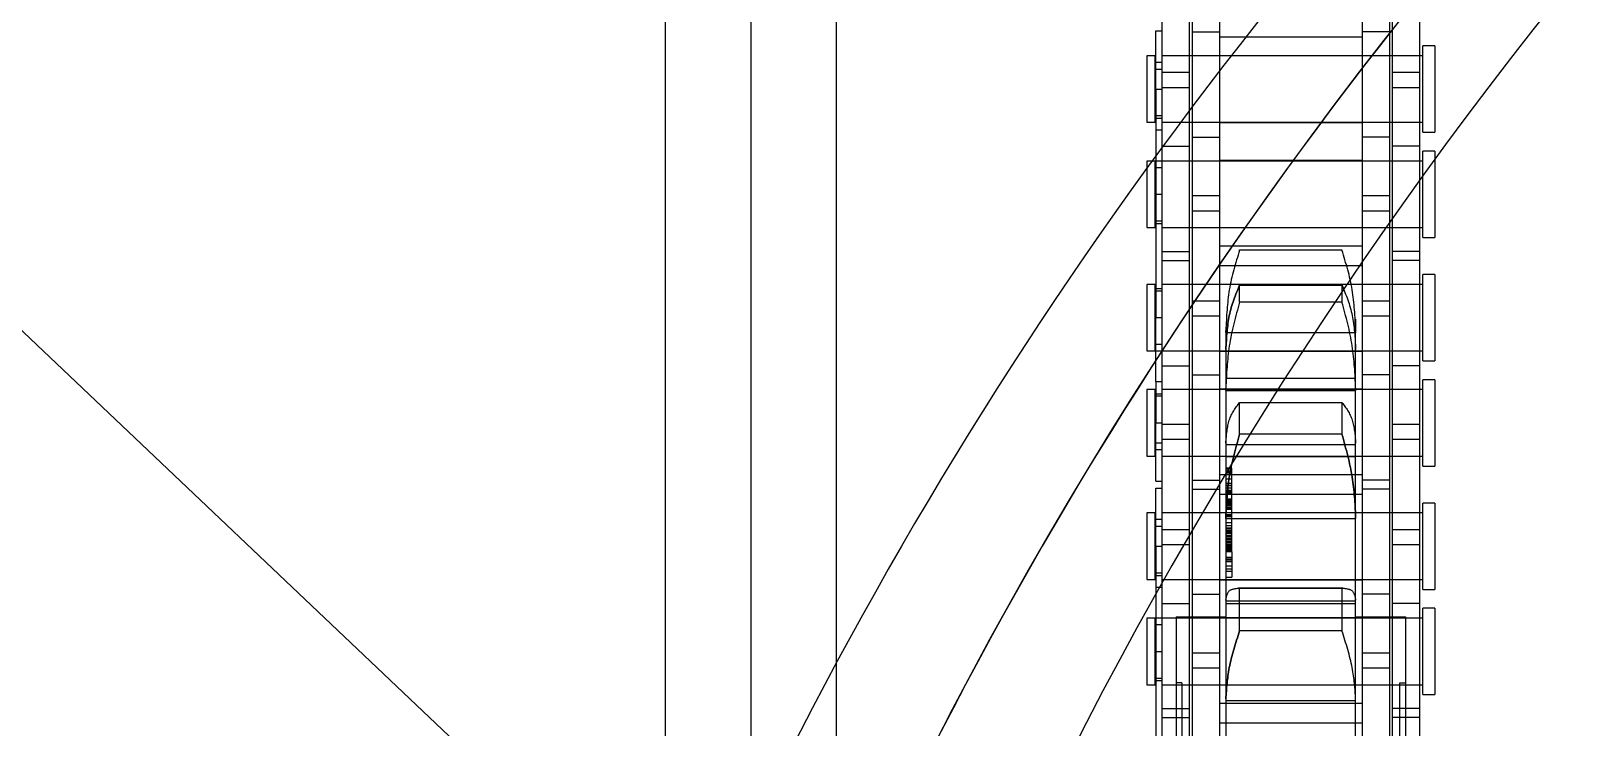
# Model space of a CAD drawing. Header units: metres. Extents: x 0 to 63075, y 0 to 44550.
# Drawn here: x 13922.1 to 14007.7, y 25228.8 to 25267.5 of the extents above; entities that cross this region are included whole.
import ezdxf

# ---------------------------------------------------------------- set-up
doc = ezdxf.new("R2010")
doc.units = ezdxf.units.M
doc.header["$LTSCALE"] = 75
doc.linetypes.add('HIDDEN2', pattern=[4.7625, 3.175, -1.5875])
for name, color, linetype in [('SDM', 7, 'Continuous'), ('SL1', 8, 'Continuous'), ('SL4', 4, 'Continuous'), ('ST1', 7, 'HIDDEN2')]:
    doc.layers.add(name, color=color, linetype=linetype)

# ---------------------------------------------------------------- blocks, each defined once
blk = doc.blocks.new('A$Ca548c4ee')
at = {"layer": 'SL1'}
blk.add_line((5522.121, 2715.219), (6102.121, 2165.219), dxfattribs=at)
for centre, major_axis, start_param, end_param in [((5911.003, 2446.587), (0, 241.3), 0, 1.570798), ((5918.823, 2446.587), (0, 241.3), 0, 1.570798), ((5918.823, 2446.587), (0, 241.3), 0.776095, 3.141593), ((5926.647, 2446.586), (0, 241.3), 0.776095, 3.976762), ((5933.207, 2446.586), (0, 182.55), 0.776095, 3.621544)]:
    blk.add_ellipse(centre, major_axis=major_axis, ratio=0.965926, start_param=start_param, end_param=end_param, dxfattribs=at)
blk = doc.blocks.new('A$Ca53c419a')
at = {"layer": 'SL4'}
for p, q in [((1004.763, 495.765), (54.76, 495.765)), ((215, 486.24), (1004.763, 486.24))]:
    blk.add_line(p, q, dxfattribs=at)
at = {"layer": 'ST1'}
for p, q in [((1004.763, 491.003), (4.763, 491.003)), ((215, 486.24), (1004.763, 486.24)), ((805.074, 469), (801.384, 469)), ((801.384, 469), (801.384, 468.526)), ((805.074, 468.526), (805.074, 469)), ((810.922, 469), (807.232, 469)), ((807.232, 469), (807.232, 468.526)), ((810.922, 468.526), (810.922, 469)), ((817.774, 469), (814.084, 469)), ((814.084, 469), (814.084, 468.526)), ((817.774, 468.526), (817.774, 469)), ((823.622, 469), (819.932, 469)), ((819.932, 469), (819.932, 468.526)), ((823.622, 468.526), (823.622, 469)), ((830.474, 469), (826.784, 469)), ((826.784, 469), (826.784, 468.526)), ((830.474, 468.526), (830.474, 469)), ((836.322, 469), (832.632, 469)), ((832.632, 469), (832.632, 468.526)), ((836.322, 468.526), (836.322, 469)), ((799.552, 468.157), (790.457, 468.157)), ((809.077, 468.489), (796.377, 468.489)), ((799.552, 468.157), (799.552, 466.637)), ((805.902, 468.157), (799.552, 468.157)), ((800.054, 468.157), (800.054, 466.637)), ((801.384, 468.526), (805.074, 468.526)), ((801.384, 468.157), (801.384, 466.637)), ((801.384, 468.157), (801.384, 453.659)), ((801.61, 468.489), (801.61, 468.157)), ((801.753, 468.526), (801.753, 468.157)), ((803.229, 468.489), (803.229, 468.157)), ((804.705, 468.157), (804.705, 468.526)), ((805.074, 466.637), (805.074, 468.489)), ((805.074, 453.659), (805.074, 468.157)), ((805.902, 468.157), (805.902, 466.637)), ((814.997, 468.157), (805.902, 468.157)), ((806.781, 468.157), (806.781, 468.489)), ((807.232, 468.526), (810.922, 468.526)), ((807.232, 468.157), (807.232, 466.637)), ((807.232, 468.157), (807.232, 453.659)), ((807.458, 468.489), (807.458, 468.157)), ((807.601, 468.526), (807.601, 468.157)), ((809.077, 468.489), (809.077, 468.157)), ((809.077, 468.489), (812.308, 468.489)), ((809.149, 466.637), (809.149, 468.157)), ((810.009, 468.157), (810.009, 466.637)), ((810.184, 468.489), (810.184, 468.157)), ((810.553, 468.157), (810.553, 468.526)), ((810.922, 466.637), (810.922, 468.157)), ((810.922, 453.659), (810.922, 468.157)), ((812.308, 468.489), (812.308, 468.157)), ((812.698, 468.489), (812.698, 468.157)), ((812.698, 468.489), (815.929, 468.489)), ((814.084, 468.526), (817.774, 468.526)), ((814.084, 468.157), (814.084, 466.637)), ((814.084, 468.157), (814.084, 453.659)), ((814.453, 468.526), (814.453, 468.157)), ((814.822, 468.489), (814.822, 468.157)), ((815.857, 468.157), (814.997, 468.157)), ((814.997, 466.637), (814.997, 468.157)), ((824.952, 468.157), (815.857, 468.157)), ((815.857, 468.157), (815.857, 466.637)), ((815.929, 468.489), (815.929, 468.157)), ((818.225, 468.489), (815.929, 468.489)), ((817.405, 468.157), (817.405, 468.526)), ((817.548, 468.489), (817.548, 468.157)), ((817.774, 466.637), (817.774, 468.157)), ((817.774, 453.659), (817.774, 468.157)), ((818.225, 468.489), (821.777, 468.489)), ((818.225, 468.489), (818.225, 468.157)), ((819.104, 468.157), (819.104, 466.637)), ((819.932, 468.526), (823.622, 468.526)), ((819.932, 468.489), (819.932, 466.637)), ((819.932, 468.157), (819.932, 453.659)), ((820.301, 468.526), (820.301, 468.157)), ((821.777, 468.489), (821.777, 468.157)), ((834.477, 468.489), (821.777, 468.489)), ((823.253, 468.157), (823.253, 468.526)), ((823.396, 468.489), (823.396, 468.157)), ((823.622, 466.637), (823.622, 468.157)), ((823.622, 453.659), (823.622, 468.157)), ((824.952, 468.157), (824.952, 466.637)), ((831.302, 468.157), (824.952, 468.157)), ((825.454, 468.157), (825.454, 466.637)), ((826.784, 468.526), (830.474, 468.526)), ((826.784, 468.157), (826.784, 466.637)), ((826.784, 468.157), (826.784, 453.659)), ((827.01, 468.489), (827.01, 468.157)), ((827.153, 468.526), (827.153, 468.157)), ((828.629, 468.489), (828.629, 468.157)), ((830.105, 468.157), (830.105, 468.526)), ((830.474, 466.637), (830.474, 468.489)), ((830.474, 453.659), (830.474, 468.157)), ((831.302, 468.157), (831.302, 466.637)), ((840.397, 468.157), (831.302, 468.157)), ((832.181, 468.157), (832.181, 468.489)), ((832.632, 468.526), (836.322, 468.526)), ((832.632, 468.157), (832.632, 466.637)), ((832.632, 468.157), (832.632, 453.659)), ((832.858, 468.489), (832.858, 468.157)), ((833.001, 468.526), (833.001, 468.157)), ((834.477, 468.489), (834.477, 468.157)), ((834.477, 468.489), (837.708, 468.489)), ((834.549, 466.637), (834.549, 468.157)), ((835.409, 468.157), (835.409, 466.637)), ((835.584, 468.489), (835.584, 468.157)), ((835.953, 468.157), (835.953, 468.526)), ((836.322, 466.637), (836.322, 468.157)), ((836.322, 453.659), (836.322, 468.157)), ((837.708, 468.489), (837.708, 468.157)), ((805.147, 467.375), (766.059, 467.375)), ((801.482, 467.056), (801.482, 467.375)), ((805.147, 467.375), (805.147, 464.605)), ((801.482, 467.056), (769.723, 467.056)), ((799.552, 466.637), (790.457, 466.637)), ((802.297, 466.485), (793.202, 466.485)), ((805.902, 466.637), (799.552, 466.637)), ((801.384, 466.485), (801.384, 464.965)), ((803.157, 466.485), (802.297, 466.485)), ((802.297, 464.965), (802.297, 466.485)), ((812.252, 466.485), (803.157, 466.485)), ((803.157, 466.485), (803.157, 464.965)), ((805.074, 464.965), (805.074, 466.485)), ((814.997, 466.637), (805.902, 466.637)), ((806.404, 466.485), (806.404, 464.965)), ((807.232, 466.485), (807.232, 464.965)), ((810.922, 464.965), (810.922, 466.485)), ((812.252, 466.485), (812.252, 464.965)), ((818.602, 466.485), (812.252, 466.485)), ((812.754, 466.485), (812.754, 464.965)), ((814.084, 466.485), (814.084, 464.965)), ((815.857, 466.637), (814.997, 466.637)), ((824.952, 466.637), (815.857, 466.637)), ((817.774, 464.965), (817.774, 466.485)), ((818.602, 466.485), (818.602, 464.965)), ((827.697, 466.485), (818.602, 466.485)), ((819.932, 466.485), (819.932, 464.965)), ((821.849, 464.965), (821.849, 466.485)), ((822.709, 466.485), (822.709, 464.965)), ((823.622, 464.965), (823.622, 466.485)), ((831.302, 466.637), (824.952, 466.637)), ((826.784, 466.485), (826.784, 464.965)), ((828.557, 466.485), (827.697, 466.485)), ((827.697, 464.965), (827.697, 466.485)), ((837.652, 466.485), (828.557, 466.485)), ((828.557, 466.485), (828.557, 464.965)), ((830.474, 464.965), (830.474, 466.485)), ((840.397, 466.637), (831.302, 466.637)), ((831.804, 466.485), (831.804, 464.965)), ((832.632, 466.485), (832.632, 464.965)), ((836.322, 464.965), (836.322, 466.485)), ((837.652, 466.485), (837.652, 464.965)), ((844.002, 466.485), (837.652, 466.485)), ((802.297, 464.965), (793.202, 464.965)), ((799.269, 464.965), (799.269, 457.035)), ((800.337, 457.035), (800.337, 464.965)), ((801.384, 464.965), (801.384, 457.035)), ((803.157, 464.965), (802.297, 464.965)), ((812.252, 464.965), (803.157, 464.965)), ((805.074, 457.035), (805.074, 464.965)), ((805.117, 464.965), (805.117, 457.035)), ((807.189, 457.035), (807.189, 464.965)), ((807.232, 464.965), (807.232, 457.035)), ((810.922, 457.035), (810.922, 464.965)), ((811.969, 464.965), (811.969, 457.035)), ((818.602, 464.965), (812.252, 464.965)), ((813.037, 457.035), (813.037, 464.965)), ((814.084, 464.965), (814.084, 457.035)), ((817.774, 457.035), (817.774, 464.965)), ((817.817, 464.965), (817.817, 457.035)), ((827.697, 464.965), (818.602, 464.965)), ((819.889, 457.035), (819.889, 464.965)), ((819.932, 464.965), (819.932, 457.035)), ((823.622, 457.035), (823.622, 464.965)), ((824.669, 464.965), (824.669, 457.035)), ((825.737, 457.035), (825.737, 464.965)), ((826.784, 464.965), (826.784, 457.035)), ((828.557, 464.965), (827.697, 464.965)), ((837.652, 464.965), (828.557, 464.965)), ((830.474, 457.035), (830.474, 464.965)), ((830.517, 464.965), (830.517, 457.035)), ((832.589, 457.035), (832.589, 464.965)), ((832.632, 464.965), (832.632, 457.035)), ((836.322, 457.035), (836.322, 464.965)), ((837.369, 464.965), (837.369, 457.035)), ((844.002, 464.965), (837.652, 464.965)), ((800.507, 464.605), (794.884, 464.605)), ((800.507, 464.605), (800.507, 457.395)), ((800.595, 464.605), (800.507, 464.605)), ((806.077, 464.605), (800.595, 464.605)), ((805.888, 464.605), (805.888, 457.395)), ((806.038, 464.605), (806.038, 457.395)), ((810.622, 464.605), (806.077, 464.605)), ((806.751, 458.1), (806.751, 463.9)), ((807.364, 464.605), (807.364, 464.27)), ((808.203, 464.27), (807.364, 464.27)), ((807.698, 464.605), (807.698, 464.27)), ((807.801, 464.27), (807.801, 464.605)), ((807.972, 464.27), (807.972, 464.605)), ((808.203, 464.27), (808.203, 464.605)), ((808.356, 464.27), (808.203, 464.27)), ((808.307, 464.27), (808.307, 464.605)), ((808.356, 464.27), (808.356, 464.605)), ((808.77, 464.27), (808.356, 464.27)), ((808.447, 464.27), (808.447, 464.605)), ((808.77, 464.27), (808.77, 464.605)), ((808.77, 464.27), (811.2, 464.27)), ((808.829, 464.605), (808.829, 464.27)), ((808.83, 464.27), (808.83, 464.605)), ((808.881, 464.27), (808.881, 464.605)), ((808.893, 464.27), (808.893, 464.605)), ((808.894, 464.27), (808.894, 464.605)), ((808.952, 464.27), (808.952, 464.605)), ((809.028, 464.27), (809.028, 464.605)), ((809.037, 464.27), (809.037, 464.605)), ((809.067, 464.27), (809.067, 464.605)), ((809.142, 464.605), (809.142, 464.27)), ((809.145, 464.27), (809.145, 464.605)), ((809.153, 464.27), (809.153, 464.605)), ((809.165, 464.27), (809.165, 464.605)), ((809.259, 464.27), (809.259, 464.605)), ((809.278, 464.27), (809.278, 464.605)), ((809.286, 464.27), (809.286, 464.605)), ((809.355, 464.27), (809.355, 464.605)), ((809.448, 464.27), (809.448, 464.605)), ((809.532, 464.27), (809.532, 464.605)), ((809.611, 464.27), (809.611, 464.605)), ((809.66, 464.27), (809.66, 464.605)), ((809.764, 464.27), (809.764, 464.605)), ((809.796, 464.27), (809.796, 464.605)), ((809.798, 464.27), (809.798, 464.605)), ((809.832, 464.27), (809.832, 464.605)), ((809.87, 464.27), (809.87, 464.605)), ((809.905, 464.27), (809.905, 464.605)), ((809.908, 464.27), (809.908, 464.605)), ((809.934, 464.27), (809.934, 464.605)), ((809.937, 464.27), (809.937, 464.605)), ((810.025, 464.27), (810.025, 464.605)), ((810.039, 464.27), (810.039, 464.605)), ((810.056, 464.27), (810.056, 464.605)), ((810.074, 464.27), (810.074, 464.605)), ((810.083, 464.27), (810.083, 464.605)), ((810.216, 464.27), (810.216, 464.605)), ((810.376, 464.27), (810.376, 464.605)), ((810.622, 464.605), (810.622, 457.395)), ((810.737, 464.605), (810.622, 464.605)), ((810.622, 464.605), (810.737, 464.605)), ((810.71, 464.27), (810.71, 464.605)), ((814.806, 464.605), (810.737, 464.605)), ((810.759, 464.27), (810.759, 464.605)), ((810.82, 464.27), (810.82, 464.605)), ((811.119, 464.27), (811.119, 464.605)), ((811.16, 464.27), (811.16, 464.605)), ((811.181, 464.27), (811.181, 464.605)), ((811.2, 464.27), (811.2, 464.605)), ((811.2, 464.27), (811.59, 464.27)), ((811.309, 464.27), (811.309, 464.605)), ((811.355, 464.27), (811.355, 464.605)), ((811.435, 464.27), (811.435, 464.605)), ((811.49, 464.27), (811.49, 464.605)), ((811.544, 464.27), (811.544, 464.605)), ((811.562, 464.27), (811.562, 464.605)), ((811.583, 464.27), (811.583, 464.605)), ((811.59, 464.27), (811.59, 464.605)), ((811.59, 464.27), (812.437, 464.27)), ((811.662, 464.27), (811.662, 464.605)), ((811.686, 464.27), (811.686, 464.605)), ((812.021, 464.27), (812.021, 464.605)), ((812.047, 464.27), (812.047, 464.605)), ((812.094, 464.27), (812.094, 464.605)), ((812.131, 464.27), (812.131, 464.605)), ((812.179, 464.27), (812.179, 464.605)), ((812.301, 464.27), (812.301, 464.605)), ((812.437, 464.27), (812.437, 464.605)), ((812.437, 464.27), (812.719, 464.27)), ((812.533, 464.27), (812.533, 464.605)), ((812.554, 464.27), (812.554, 464.605)), ((812.719, 464.27), (812.804, 464.27)), ((812.804, 464.27), (812.804, 464.605)), ((812.804, 464.27), (813.128, 464.27)), ((813.038, 464.27), (813.038, 464.605)), ((813.128, 464.27), (813.128, 464.605)), ((813.128, 464.27), (813.164, 464.27)), ((813.164, 464.27), (813.164, 464.605)), ((813.164, 464.27), (813.371, 464.27)), ((813.207, 464.27), (813.207, 464.605)), ((813.244, 464.27), (813.244, 464.605)), ((813.362, 464.27), (813.362, 464.605)), ((813.371, 464.27), (813.371, 464.605)), ((813.371, 464.27), (813.407, 464.27)), ((813.392, 464.27), (813.392, 464.605)), ((813.407, 464.27), (813.407, 464.605)), ((814.058, 464.605), (814.058, 457.395)), ((814.727, 464.605), (814.727, 457.395)), ((817.719, 464.605), (814.806, 464.605)), ((817.719, 464.605), (817.719, 457.395)), ((817.848, 464.605), (817.719, 464.605)), ((817.719, 464.605), (817.848, 464.605)), ((820.013, 464.605), (817.848, 464.605)), ((818.405, 464.605), (818.405, 457.395)), ((819.904, 464.605), (819.904, 457.395)), ((820.943, 464.605), (820.013, 464.605)), ((820.943, 464.605), (820.943, 457.395)), ((821.069, 464.605), (820.943, 464.605)), ((820.943, 464.605), (821.069, 464.605)), ((821.21, 464.605), (821.069, 464.605)), ((804.373, 458.157), (804.373, 463.843)), ((804.373, 463.843), (806.749, 463.843)), ((806.749, 463.843), (806.749, 458.157)), ((815.299, 458.157), (815.299, 463.843)), ((815.299, 463.843), (817.062, 463.843)), ((817.062, 463.843), (817.062, 458.157)), ((822.643, 463.843), (823.581, 463.843)), ((822.643, 458.157), (822.643, 463.843)), ((823.581, 463.843), (823.581, 458.157)), ((825.519, 463.843), (825.543, 463.843)), ((825.519, 458.157), (825.519, 463.843)), ((825.543, 463.843), (825.543, 458.157)), ((806.749, 458.157), (804.373, 458.157)), ((817.062, 458.157), (815.299, 458.157)), ((823.581, 458.157), (822.643, 458.157)), ((825.543, 458.157), (825.519, 458.157)), ((802.297, 457.035), (793.202, 457.035)), ((794.884, 457.395), (800.507, 457.395)), ((800.507, 457.395), (800.595, 457.395)), ((800.595, 457.395), (806.077, 457.395)), ((801.384, 457.035), (801.384, 455.515)), ((803.157, 457.035), (802.297, 457.035)), ((802.297, 455.515), (802.297, 457.035)), ((812.252, 457.035), (803.157, 457.035)), ((803.157, 457.035), (803.157, 455.515)), ((805.074, 455.515), (805.074, 457.035)), ((805.147, 457.395), (805.147, 454.625)), ((806.077, 457.395), (810.622, 457.395)), ((806.404, 455.515), (806.404, 457.035)), ((807.232, 457.035), (807.232, 455.515)), ((810.622, 457.395), (810.737, 457.395)), ((810.737, 457.395), (810.622, 457.395)), ((810.737, 457.395), (814.806, 457.395)), ((810.922, 455.515), (810.922, 457.035)), ((812.252, 455.515), (812.252, 457.035)), ((818.602, 457.035), (812.252, 457.035)), ((812.754, 455.515), (812.754, 457.035)), ((814.084, 457.035), (814.084, 455.515)), ((814.806, 457.395), (817.719, 457.395)), ((817.719, 457.395), (817.848, 457.395)), ((817.848, 457.395), (817.719, 457.395)), ((817.774, 455.515), (817.774, 457.035)), ((817.848, 457.395), (820.013, 457.395)), ((818.602, 455.515), (818.602, 457.035)), ((827.697, 457.035), (818.602, 457.035)), ((819.932, 457.035), (819.932, 455.515)), ((820.013, 457.395), (820.943, 457.395)), ((820.943, 457.395), (821.069, 457.395)), ((821.069, 457.395), (820.943, 457.395)), ((821.684, 457.447), (821.069, 457.395)), ((821.069, 457.395), (821.21, 457.395)), ((821.69, 457.404), (821.21, 457.395)), ((821.849, 455.515), (821.849, 457.035)), ((822.709, 457.035), (822.709, 455.515)), ((823.622, 455.515), (823.622, 457.035)), ((826.784, 457.035), (826.784, 455.515)), ((828.557, 457.035), (827.697, 457.035)), ((827.697, 455.515), (827.697, 457.035)), ((837.652, 457.035), (828.557, 457.035)), ((828.557, 457.035), (828.557, 455.515)), ((830.474, 455.515), (830.474, 457.035)), ((831.804, 455.515), (831.804, 457.035)), ((832.632, 457.035), (832.632, 455.515)), ((836.322, 455.515), (836.322, 457.035)), ((837.652, 455.515), (837.652, 457.035)), ((844.002, 457.035), (837.652, 457.035)), ((799.552, 455.363), (790.457, 455.363)), ((802.297, 455.515), (793.202, 455.515)), ((799.552, 453.843), (799.552, 455.363)), ((805.902, 455.363), (799.552, 455.363)), ((800.054, 453.843), (800.054, 455.363)), ((801.384, 455.363), (801.384, 453.843)), ((803.157, 455.515), (802.297, 455.515)), ((812.252, 455.515), (803.157, 455.515)), ((805.074, 453.843), (805.074, 455.363)), ((805.902, 453.843), (805.902, 455.363)), ((814.997, 455.363), (805.902, 455.363)), ((807.232, 455.363), (807.232, 453.843)), ((809.149, 453.843), (809.149, 455.363)), ((810.009, 455.363), (810.009, 453.843)), ((810.922, 453.843), (810.922, 455.363)), ((818.602, 455.515), (812.252, 455.515)), ((814.084, 455.363), (814.084, 453.843)), ((815.857, 455.363), (814.997, 455.363)), ((814.997, 453.843), (814.997, 455.363)), ((824.952, 455.363), (815.857, 455.363)), ((815.857, 455.363), (815.857, 453.843)), ((817.774, 453.843), (817.774, 455.363)), ((827.697, 455.515), (818.602, 455.515)), ((819.104, 453.843), (819.104, 455.363)), ((819.932, 455.363), (819.932, 453.843)), ((823.622, 453.843), (823.622, 455.363)), ((824.952, 453.843), (824.952, 455.363)), ((831.302, 455.363), (824.952, 455.363)), ((825.454, 453.843), (825.454, 455.363)), ((826.784, 455.363), (826.784, 453.843)), ((828.557, 455.515), (827.697, 455.515)), ((837.652, 455.515), (828.557, 455.515)), ((830.474, 453.843), (830.474, 455.363)), ((831.302, 453.843), (831.302, 455.363)), ((840.397, 455.363), (831.302, 455.363)), ((832.632, 455.363), (832.632, 453.843)), ((834.549, 453.843), (834.549, 455.363)), ((835.409, 455.363), (835.409, 453.843)), ((836.322, 453.843), (836.322, 455.363)), ((844.002, 455.515), (837.652, 455.515)), ((805.147, 454.625), (766.059, 454.625)), ((769.723, 454.944), (801.482, 454.944)), ((801.482, 454.944), (801.482, 454.625)), ((799.552, 453.843), (790.457, 453.843)), ((805.902, 453.843), (799.552, 453.843)), ((800.83, 453.659), (805.627, 453.659)), ((800.83, 453.659), (800.83, 453)), ((805.627, 453), (805.627, 453.659)), ((814.997, 453.843), (805.902, 453.843)), ((806.678, 453.659), (811.475, 453.659)), ((806.678, 453.659), (806.678, 453)), ((811.475, 453), (811.475, 453.659)), ((813.53, 453.659), (818.327, 453.659)), ((813.53, 453.659), (813.53, 453)), ((815.857, 453.843), (814.997, 453.843)), ((824.952, 453.843), (815.857, 453.843)), ((818.327, 453), (818.327, 453.659)), ((819.378, 453.659), (824.175, 453.659)), ((819.378, 453.659), (819.378, 453)), ((824.175, 453), (824.175, 453.659)), ((831.302, 453.843), (824.952, 453.843)), ((826.23, 453.659), (831.027, 453.659)), ((826.23, 453.659), (826.23, 453)), ((831.027, 453), (831.027, 453.659)), ((840.397, 453.843), (831.302, 453.843)), ((832.078, 453.659), (836.875, 453.659)), ((832.078, 453.659), (832.078, 453)), ((836.875, 453), (836.875, 453.659)), ((805.627, 453), (800.83, 453)), ((811.475, 453), (806.678, 453)), ((818.327, 453), (813.53, 453)), ((824.175, 453), (819.378, 453)), ((831.027, 453), (826.23, 453)), ((836.875, 453), (832.078, 453))]:
    blk.add_line(p, q, dxfattribs=at)
for points, knots in [([(804.373, 463.843), (803.676, 464.065), (802.323, 464.496), (801.159, 464.57), (800.595, 464.605)], [0, 0, 0, 0, 0.515263, 1, 1, 1, 1]), ([(800.595, 464.605), (801.159, 464.57), (802.323, 464.496), (803.676, 464.065), (804.373, 463.843)], [0, 0, 0, 0, 0.484737, 1, 1, 1, 1]), ([(806.077, 464.605), (806.278, 464.57), (806.694, 464.496), (806.73, 464.065), (806.749, 463.843)], [0, 0, 0, 0, 0.484735, 1, 1, 1, 1]), ([(815.299, 463.843), (814.499, 464.065), (812.947, 464.496), (811.458, 464.57), (810.737, 464.605)], [0, 0, 0, 0, 0.515264, 1, 1, 1, 1]), ([(810.737, 464.605), (811.458, 464.57), (812.947, 464.496), (814.499, 464.065), (815.299, 463.843)], [0, 0, 0, 0, 0.484736, 1, 1, 1, 1]), ([(814.806, 464.605), (815.258, 464.57), (816.191, 464.496), (816.766, 464.065), (817.062, 463.843)], [0, 0, 0, 0, 0.484737, 1, 1, 1, 1]), ([(822.643, 463.843), (821.836, 464.065), (820.272, 464.496), (818.639, 464.57), (817.848, 464.605)], [0, 0, 0, 0, 0.515256, 1, 1, 1, 1]), ([(820.013, 464.605), (820.661, 464.57), (821.998, 464.496), (823.043, 464.065), (823.581, 463.843)], [0, 0, 0, 0, 0.484736, 1, 1, 1, 1]), ([(823.581, 463.843), (823.043, 464.065), (821.998, 464.496), (820.661, 464.57), (820.013, 464.605)], [0, 0, 0, 0, 0.515264, 1, 1, 1, 1]), ([(825.519, 463.843), (824.804, 464.065), (823.415, 464.496), (821.835, 464.57), (821.069, 464.605)], [0, 0, 0, 0, 0.515254, 1, 1, 1, 1]), ([(800.595, 457.395), (801.159, 457.43), (802.323, 457.504), (803.676, 457.935), (804.373, 458.157)], [0, 0, 0, 0, 0.484736, 1, 1, 1, 1]), ([(806.749, 458.157), (806.73, 457.935), (806.694, 457.504), (806.278, 457.43), (806.077, 457.395)], [0, 0, 0, 0, 0.51526, 1, 1, 1, 1]), ([(810.737, 457.395), (811.458, 457.43), (812.947, 457.504), (814.499, 457.935), (815.299, 458.157)], [0, 0, 0, 0, 0.484736, 1, 1, 1, 1]), ([(815.299, 458.157), (814.499, 457.935), (812.947, 457.504), (811.458, 457.43), (810.737, 457.395)], [0, 0, 0, 0, 0.515264, 1, 1, 1, 1]), ([(817.062, 458.157), (816.766, 457.935), (816.191, 457.504), (815.258, 457.43), (814.806, 457.395)], [0, 0, 0, 0, 0.5152633, 1, 1, 1, 1]), ([(817.848, 457.395), (818.639, 457.43), (820.272, 457.504), (821.836, 457.935), (822.643, 458.157)], [0, 0, 0, 0, 0.484722, 1, 1, 1, 1]), ([(823.581, 458.157), (823.043, 457.935), (821.998, 457.504), (820.661, 457.43), (820.013, 457.395)], [0, 0, 0, 0, 0.515264, 1, 1, 1, 1]), ([(821.069, 457.395), (821.835, 457.43), (823.415, 457.504), (824.804, 457.935), (825.519, 458.157)], [0, 0, 0, 0, 0.4847248, 1, 1, 1, 1])]:
    blk.add_open_spline(points, degree=3, knots=knots, dxfattribs=at)

msp = doc.modelspace()

# ---------------------------------------------------------------- block references
at = {"layer": 'SDM'}
msp.add_blockref('A$Ca548c4ee', (8259.513, 22668.364), dxfattribs=at)
at = {"layer": 'SDM', "rotation": 90}
msp.add_blockref('A$Ca53c419a', (14453.134, 24429.769), dxfattribs=at)

doc.saveas('drawing.dxf')
